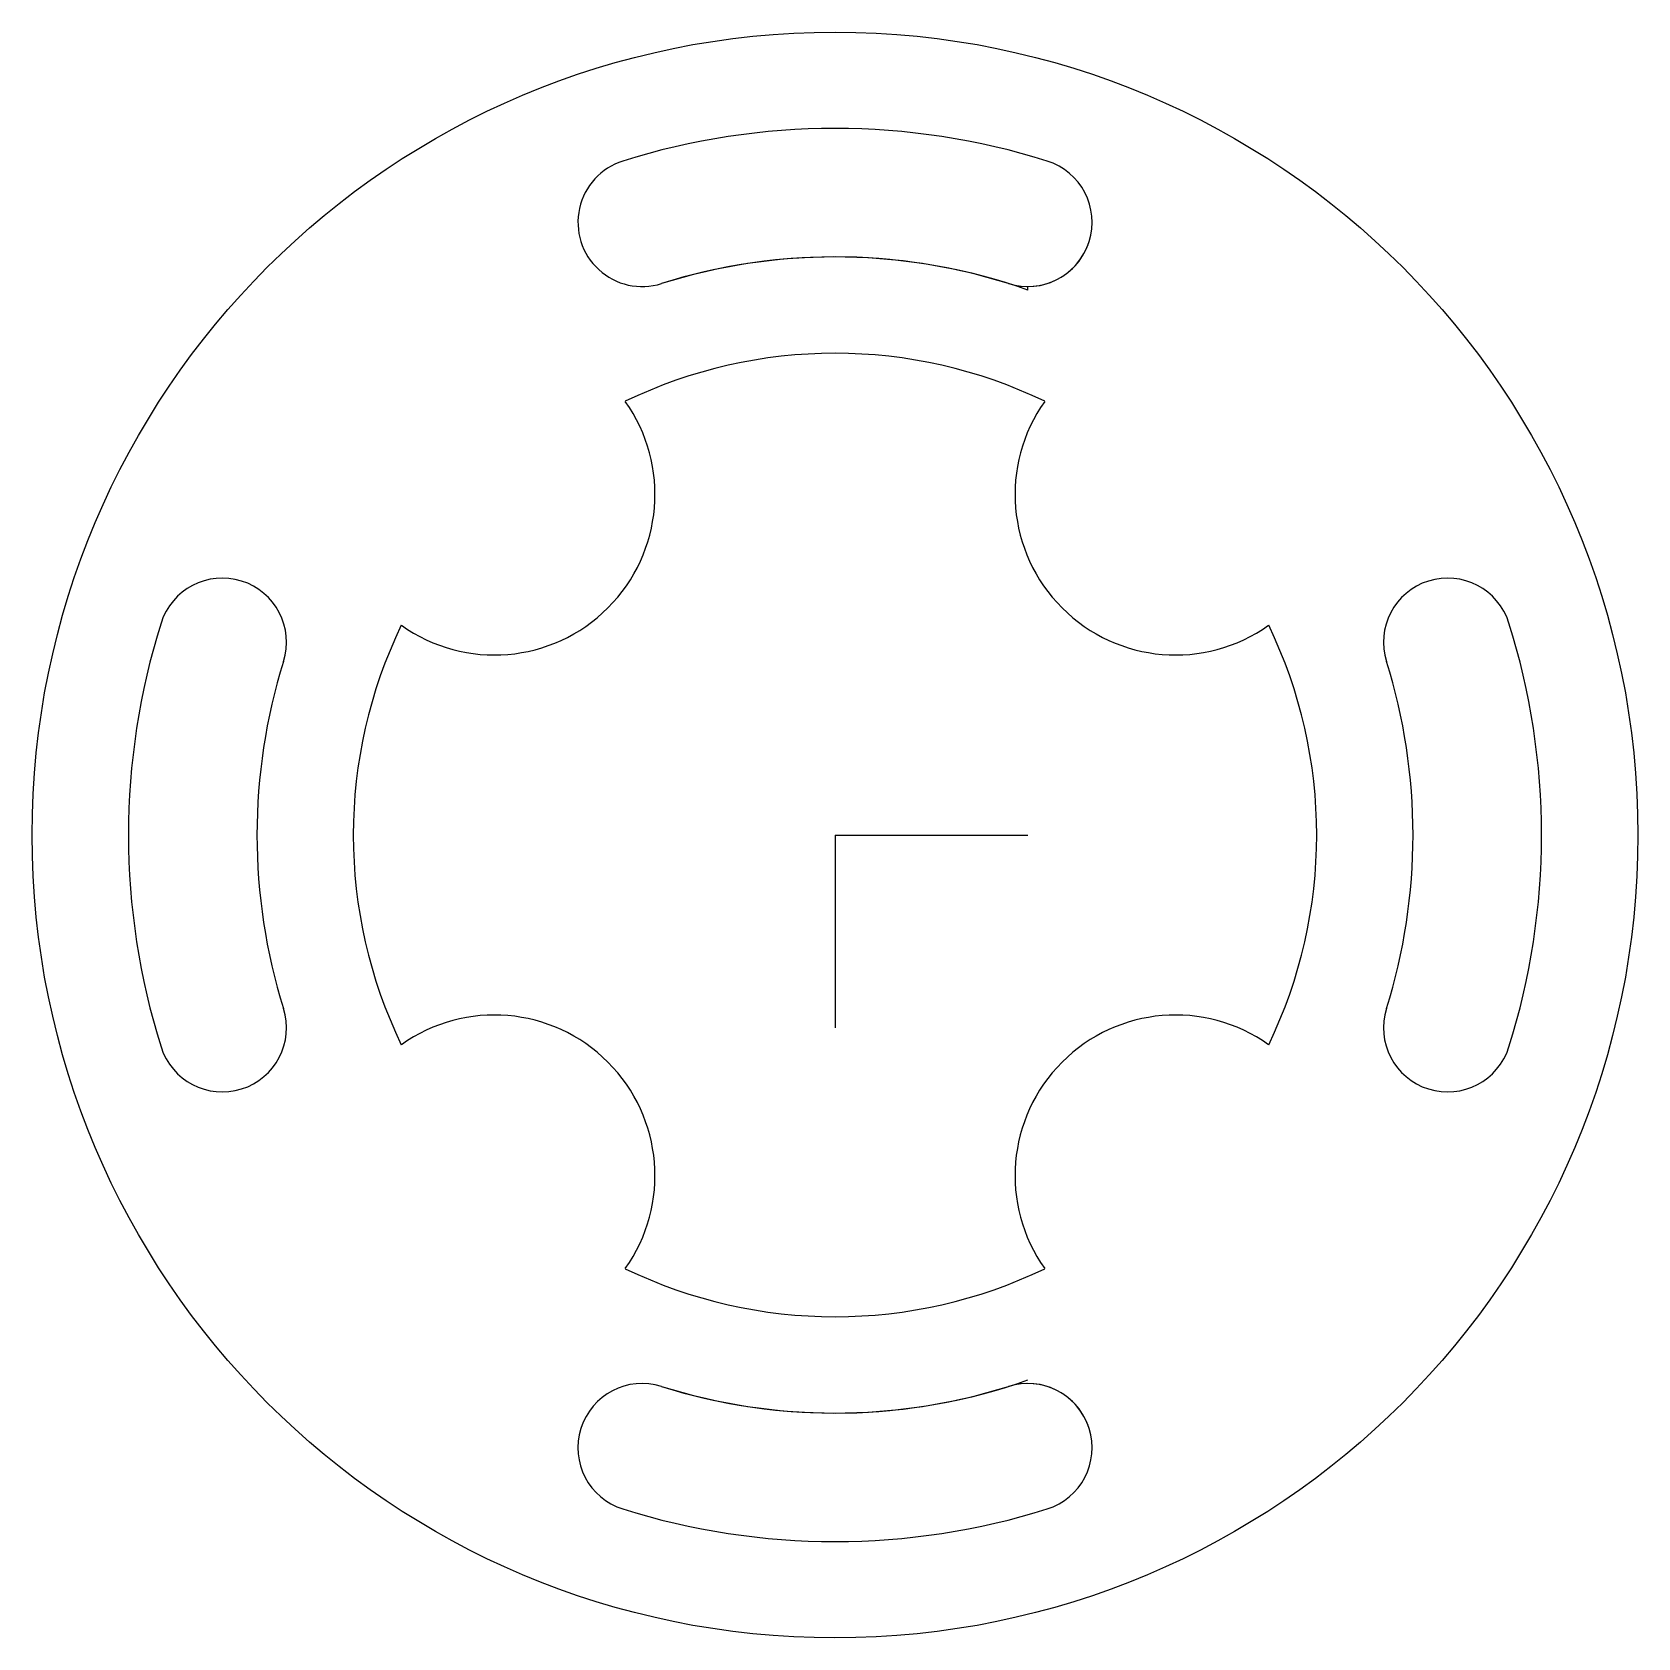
# Model space of a CAD drawing. Header units: millimetres. Extents: x -125 to 125, y -125 to 125.
import ezdxf

# ---------------------------------------------------------------- set-up
doc = ezdxf.new("R2010")
doc.units = ezdxf.units.MM

msp = doc.modelspace()

# ---------------------------------------------------------------- linework, layer by layer
for p, q in [((30.02, 84.85), (30.02, 85.39)), ((0, 0), (30, 0)), ((0, 0), (0, -30))]:
    msp.add_line(p, q)
msp.add_circle((0, 0), 125)
for centre, radius, start, end in [((0, 0), 110, 72.5293, 107.4707), ((0, 0), 110, 72.5293, 107.4707), ((-30.02, 95.39), 10, 107.4707, 287.4707), ((30.02, 95.39), 10, 252.5293, 72.5293), ((0, 0), 90, 72.5293, 107.4707), ((0, 0), 90, 70.5157, 107.4707), ((30.02, 95.39), 10, 252.5293, 339.6633), ((0, 0), 75, 64.1881, 115.8119), ((-53.03, 53.03), 25, 234.5941, 35.4059), ((53.03, 53.03), 25, 144.5941, 305.4059), ((-95.39, 30), 10, 342.5424, 162.5424), ((95.39, 30), 10, 17.4576, 197.4576), ((0, 0), 110, 162.5424, 197.4576), ((0, 0), 75, 154.1881, 205.8119), ((0, 0), 75, 334.1881, 25.8119), ((0, 0), 110, 342.5424, 17.4576), ((0, 0), 90, 162.5424, 197.4576), ((0, 0), 90, 342.5424, 17.4576), ((-95.39, -30), 10, 197.4576, 17.4576), ((95.39, -30), 10, 162.5424, 342.5424), ((-53.03, -53.03), 25, 324.5941, 125.4059), ((53.03, -53.03), 25, 54.5941, 215.4059), ((0, 0), 75, 244.1881, 295.8119), ((0, 0), 90, 252.5293, 289.4843), ((-30.02, -95.39), 10, 72.5293, 252.5293), ((0, 0), 90, 252.5293, 287.4707), ((30.02, -95.39), 10, 20.3367, 107.4707), ((30.02, -95.39), 10, 287.4707, 107.4707), ((0, 0), 110, 252.5293, 287.4707), ((0, 0), 110, 252.5293, 287.4707)]:
    msp.add_arc(centre, radius, start, end)

doc.saveas('drawing.dxf')
